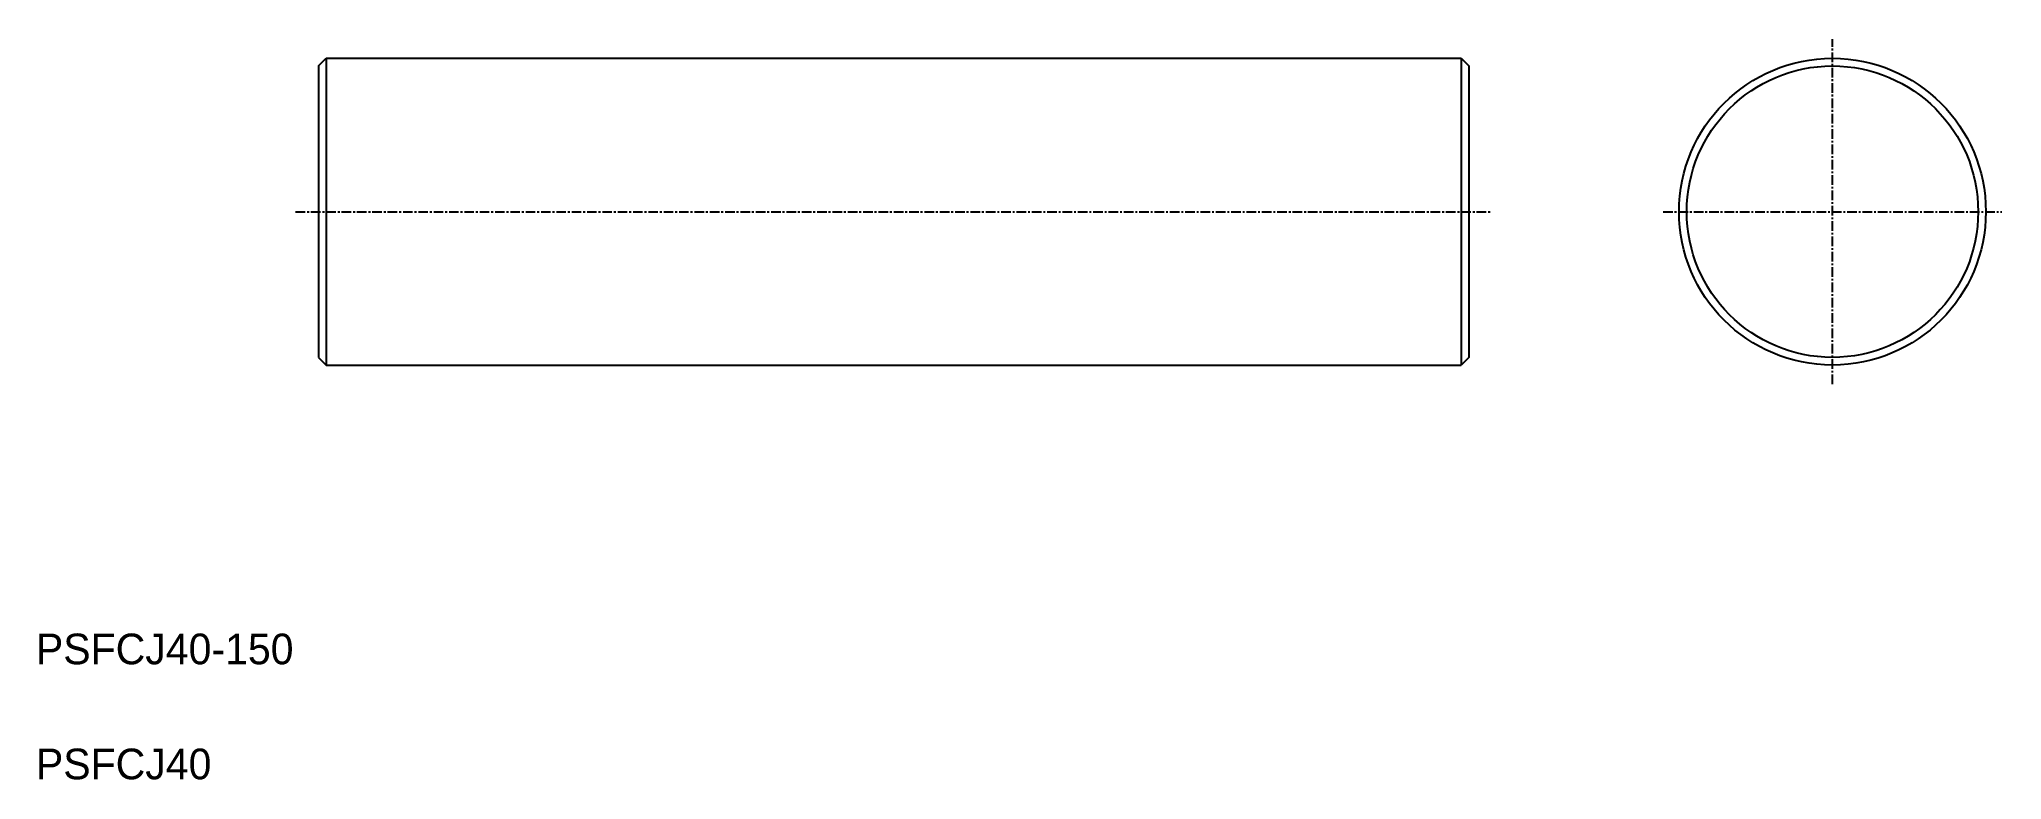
# Model space of a CAD drawing. Extents: x 31 to 287, y 70 to 166.
import ezdxf

# ---------------------------------------------------------------- set-up
doc = ezdxf.new("R2010")
doc.units = 0
doc.linetypes.add('CENTER', pattern=[2, 1.25, -0.25, 0.25, -0.25])
doc.layers.get('0').update_dxf_attribs({"linetype": 'CONTINUOUS'})
doc.layers.add('CENTER', color=1, linetype='CENTER')

msp = doc.modelspace()

# ---------------------------------------------------------------- linework, layer by layer
at = {"color": 7, "linetype": 'CONTINUOUS'}
for p, q in [((67.32, 162.82), (68.32, 163.82)), ((68.32, 163.82), (68.32, 123.82)), ((68.32, 163.82), (216.32, 163.82)), ((216.32, 163.82), (216.32, 123.82)), ((216.32, 163.82), (217.32, 162.82)), ((67.32, 162.82), (67.32, 124.82)), ((217.32, 162.82), (217.32, 124.82)), ((67.32, 124.82), (68.32, 123.82)), ((68.32, 123.82), (216.32, 123.82)), ((217.32, 124.82), (216.32, 123.82))]:
    msp.add_line(p, q, dxfattribs=at)
for p, q in [((97.82, 163.82), (97.82, 163.82)), ((127.32, 163.82), (127.32, 163.82))]:
    msp.add_line(p, q)
for radius in [20, 19]:
    msp.add_circle((264.72, 143.82), radius, dxfattribs=at)
at = {"layer": 'CENTER', "linetype": 'CENTER'}
for p, q in [((264.72, 121.33), (264.72, 166.31)), ((242.64, 143.82), (286.79, 143.82))]:
    msp.add_line(p, q, dxfattribs=at)
at = {"layer": 'CENTER', "color": 1, "linetype": 'CENTER'}
msp.add_line((64.32, 143.82), (220.32, 143.82), dxfattribs=at)

# ---------------------------------------------------------------- texts
at = {"color": 7, "linetype": 'CONTINUOUS'}
for s, p in [('PSFCJ40-150', (30.45, 84.79)), ('PSFCJ40', (30.45, 69.79))]:
    msp.add_text(s, height=4, dxfattribs=at).set_placement(p)

doc.saveas('drawing.dxf')
